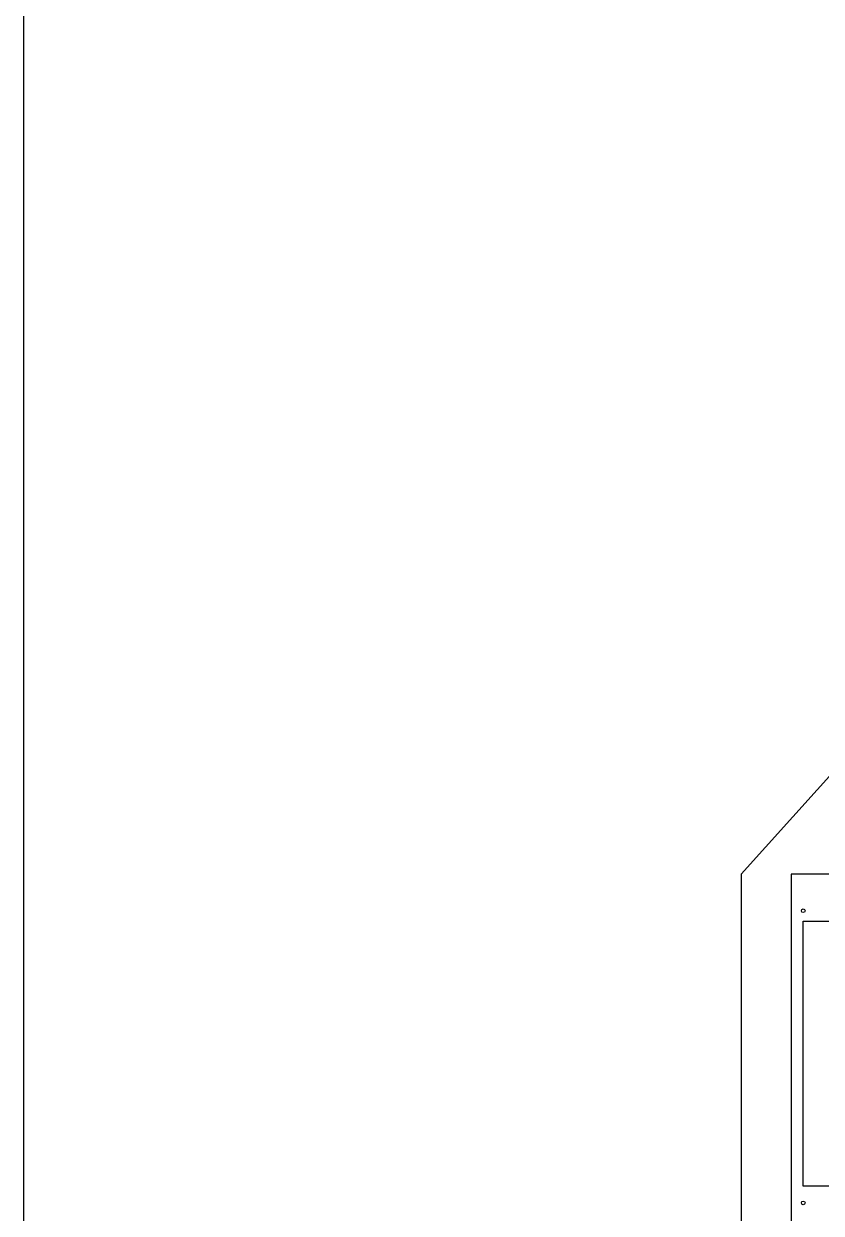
# Model space of a CAD drawing. Header units: inches. Extents: x 10.2 to 50.2, y 10.1 to 80.1.
# Drawn here: x 10.23 to 18.95, y 25.48 to 38.48 of the extents above; entities that cross this region are included whole.
import ezdxf

# ---------------------------------------------------------------- set-up
doc = ezdxf.new("R2010")
doc.units = ezdxf.units.IN
doc.header["$MEASUREMENT"] = 0
doc.layers.add('Electrode Sites', color=5, linetype='Continuous')
doc.layers.add('Open insulation', color=2, linetype='Continuous')

msp = doc.modelspace()

# ---------------------------------------------------------------- linework, layer by layer
msp.add_lwpolyline([(10.233, 10.075), (10.233, 80.075), (50.233, 80.075), (50.233, 10.075)], close=True)
msp.add_lwpolyline([(27.086, 39.182), (18.076, 29.182), (18.076, 12.582), (44.626, 12.582), (44.626, 29.182), (36.836, 39.182)])
at = {"layer": 'Electrode Sites'}
msp.add_lwpolyline([(10.233, 80.075), (50.233, 80.075), (50.233, 10.075), (10.233, 10.075), (10.233, 80.075)], dxfattribs=at)
for centre in [(18.756, 28.782), (18.756, 25.588)]:
    msp.add_circle(centre, 0.02, dxfattribs=at)
msp.add_open_spline([(19.816, 29.182), (19.816, 25.849), (19.816, 22.516), (19.816, 19.182), (19.816, 18.516), (19.816, 17.849), (19.816, 17.182), (19.436, 17.182), (19.056, 17.182), (18.676, 17.182), (18.676, 15.849), (18.676, 14.516), (18.676, 13.182), (19.083, 13.182), (19.489, 13.182), (19.896, 13.182), (19.896, 18.516), (19.896, 23.849), (19.896, 29.182), (19.869, 29.182), (19.843, 29.182), (19.816, 29.182), (19.789, 29.182), (19.763, 29.182), (19.736, 29.182), (19.366, 29.182), (18.996, 29.182), (18.626, 29.182), (18.626, 27.849), (18.626, 26.516), (18.626, 25.182), (18.996, 25.182), (19.366, 25.182), (19.736, 25.182), (19.736, 26.516), (19.736, 27.849), (19.736, 29.182)], degree=3, knots=[0, 0, 0, 0, 1, 1, 1, 2, 2, 2, 3, 3, 3, 4, 4, 4, 5, 5, 5, 6, 6, 6, 7, 7, 7, 8, 8, 8, 9, 9, 9, 10, 10, 10, 11, 11, 11, 12, 12, 12, 12], dxfattribs=at)
at = {"layer": 'Open insulation'}
msp.add_lwpolyline([(10.233, 80.075), (50.233, 80.075), (50.233, 10.075), (10.233, 10.075), (10.233, 80.075)], dxfattribs=at)
at = {"layer": 'Open insulation', "elevation": -0.512}
msp.add_lwpolyline([(19.656, 25.77), (18.756, 25.77), (18.756, 28.67), (19.656, 28.67)], close=True, dxfattribs=at)

doc.saveas('drawing.dxf')
